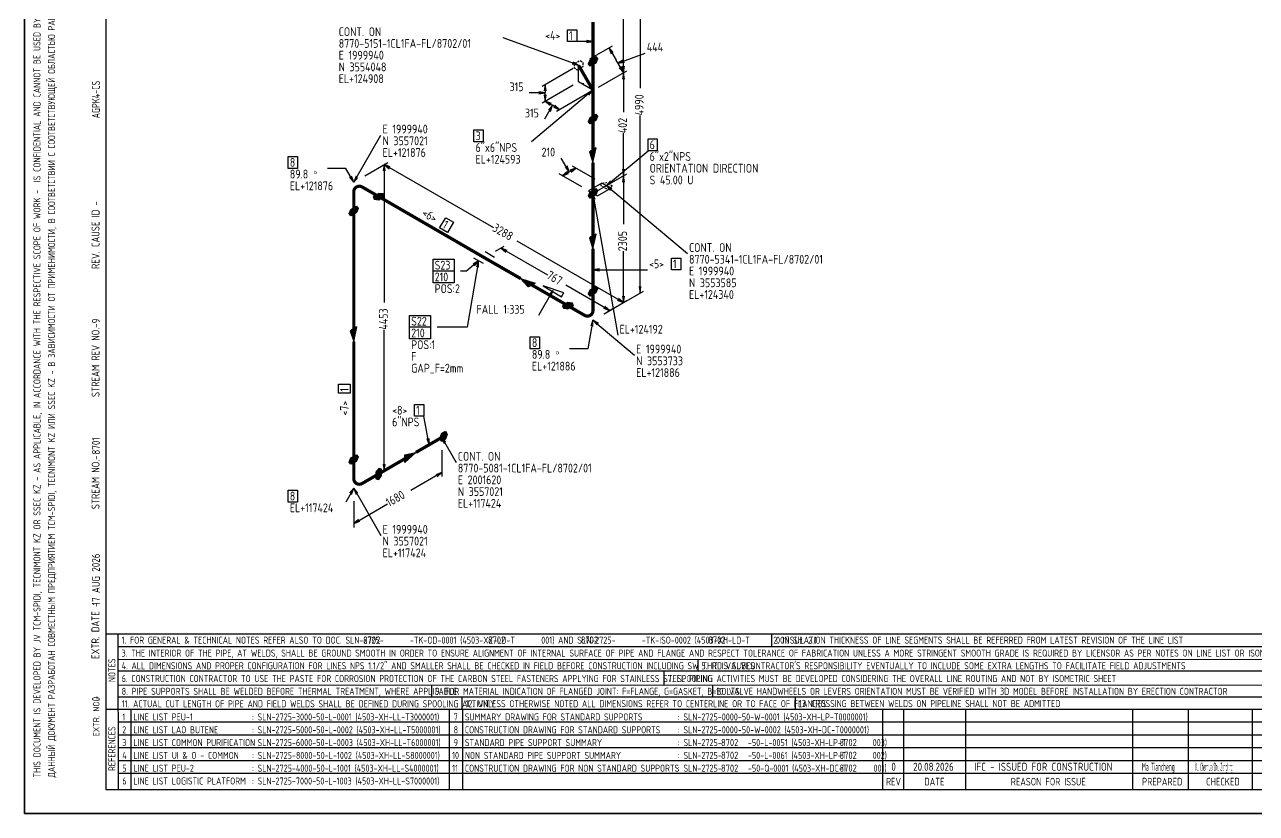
# Model space of a CAD drawing. Extents: x 0 to 594, y 0 to 420.
# Drawn here: x 0 to 384.7, y 0 to 246.3 of the extents above; entities that cross this region are included whole.
import ezdxf

# ---------------------------------------------------------------- set-up
doc = ezdxf.new("R2010")
doc.units = 0
doc.header["$MEASUREMENT"] = 0
doc.linetypes.add('BORDER_2012_SLN$0$8001.Solid', pattern=[0])
doc.linetypes.add('GT100', pattern=[1, 0.666667, -0.333333])
for name, color, linetype, lineweight in [('BORDER_2012_SLN$0$BG_01', 7, 'BORDER_2012_SLN$0$8001.Solid', 25), ('BORDER_2012_SLN$0$BG_02', 7, 'BORDER_2012_SLN$0$8001.Solid', 25), ('BORDER_2012_SLN$0$BG_Level_1', 7, 'BORDER_2012_SLN$0$8001.Solid', 25), ('BORDER_2012_SLN$0$Level_1', 7, 'BORDER_2012_SLN$0$8001.Solid', 25), ('BORDER_2012_SLN$0$Level_18', 7, 'BORDER_2012_SLN$0$8001.Solid', 25)]:
    doc.layers.add(name, color=color, linetype=linetype, lineweight=lineweight)
doc.layers.add('GT_1', color=7, linetype='Continuous')
doc.styles.add('BORDER_2012_SLN$0$GOST type A', font='GOST type A')
doc.styles.add('HTX1', font='')
doc.styles.get('HTX1').set_extended_font_data('GOST type A')

# ---------------------------------------------------------------- blocks, each defined once
blk = doc.blocks.new('BORDER_2012_SLN')
at = {"layer": 'BORDER_2012_SLN$0$BG_Level_1', "color": 7, "lineweight": -3}
for p, q in [((402.7, 56), (25.4, 56)), ((29.11, 56), (29.22, 7.5)), ((233.25, 56), (233.24, 52)), ((402.7, 52), (29.1, 52)), ((402.7, 47.99), (29.16, 48.01)), ((210.22, 48), (210.22, 44.42)), ((402.7, 44.41), (29.17, 44.42)), ((199.61, 44.42), (199.61, 40.02)), ((402.7, 39.96), (29.15, 40.07)), ((127.1, 40.04), (127.1, 36.23)), ((214.87, 40.02), (214.87, 36.23)), ((136.5, 36.23), (136.5, 32.43)), ((240.64, 36.23), (240.64, 32.43)), ((33.22, 32.43), (33.22, 7.59)), ((132.63, 32.43), (132.63, 7.6)), ((136.8, 32.43), (136.8, 7.59))]:
    blk.add_line(p, q, dxfattribs=at)
at = {"layer": 'BORDER_2012_SLN$0$Level_1', "color": 7, "lineweight": -3}
for p, q in [((25.4, 412.5), (25.4, 7.5)), ((402.7, 36.23), (29.15, 36.23)), ((402.7, 32.43), (25.4, 32.43)), ((267.9, 32.43), (267.91, 7.5)), ((274.59, 7.5), (274.59, 32.43)), ((293.91, 7.5), (293.91, 32.43)), ((346.11, 7.5), (346.11, 32.43)), ((363.55, 7.5), (363.55, 32.43)), ((383.52, 7.5), (383.52, 32.43)), ((402.7, 28.43), (29.17, 28.43)), ((402.7, 24.43), (29.18, 24.43)), ((402.7, 20.43), (29.19, 20.43)), ((402.7, 16.43), (29.2, 16.43)), ((402.7, 12.43), (29.2, 12.43)), ((25.4, 7.5), (588.6, 7.5))]:
    blk.add_line(p, q, dxfattribs=at)
at = {"layer": 'BORDER_2012_SLN$0$Level_18', "color": 7, "lineweight": -3, "flags": 128}
blk.add_lwpolyline([(0, 0), (0, 420), (594, 420), (594, 0)], close=True, dxfattribs=at)
at = {"color": 7, "char_height": 2.2, "attachment_point": 1, "style": 'BORDER_2012_SLN$0$GOST type A'}
for s, insert in [('{\\l\\fGOST type A|b0|i0;\\T1;1}', (30.5, 31.2)), ('{\\l\\fGOST type A|b0|i0;\\T1;: SLN-2725-3000-50-L-0001 (4503-XH-LL-T3000001)}', (71, 31.2)), ('{\\l\\fGOST type A|b0|i0;\\T1;7}', (134, 31.2)), ('{\\l\\fGOST type A|b0|i0;\\T1;SUMMARY DRAWING FOR STANDARD SUPPORTS}', (137.5, 31.2)), ('{\\l\\fGOST type A|b0|i0;\\T1;: SLN-2725-0000-50-W-0001 (4503-XH-LP-T0000001)}', (204, 31.2)), ('{\\l\\fGOST type A|b0|i0;\\T1;2}', (30.5, 27.2)), ('{\\l\\fGOST type A|b0|i0;\\T1;LINE LIST LAO BUTENE}', (34, 27.2)), ('{\\l\\fGOST type A|b0|i0;\\T1;: SLN-2725-5000-50-L-0002 (4503-XH-LL-T5000001)}', (71, 27.2)), ('{\\l\\fGOST type A|b0|i0;\\T1;8}', (134, 27.2)), ('{\\l\\fGOST type A|b0|i0;\\T1;CONSTRUCTION DRAWING FOR STANDARD SUPPORTS}', (137.5, 27.2)), ('{\\l\\fGOST type A|b0|i0;\\T1;: SLN-2725-0000-50-W-0002 (4503-XH-DC-T0000001)}', (204, 27.2)), ('{\\l\\fGOST type A|b0|i0;\\T1;3}', (30.5, 23.2)), ('{\\l\\fGOST type A|b0|i0;\\T1;LINE LIST COMMON PURIFICATION}', (34, 23.2)), ('{\\l\\fGOST type A|b0|i0;\\T1;: SLN-2725-6000-50-L-0003 (4503-XH-LL-T6000001)}', (71, 23.2)), ('{\\l\\fGOST type A|b0|i0;\\T1;9}', (134, 23.2)), ('{\\C256;STANDARD PIPE SUPPORT SUMMARY}', (137.5, 23.2)), ('{\\fGOST type A|b0|i0|c0|p34;: SLN-2725-       -50-L-0051 (4503-XH-LP-T       003)}', (204, 23.2)), ('{\\l\\fGOST type A|b0|i0;\\T1;: SLN-2725-8000-50-L-1002 (4503-XH-LL-S8000001)}', (71, 19.2)), ('{\\fGOST type A|b0|i0|c0|p34;: SLN-2725-       -50-L-0061 (4503-XH-LP-T       002)}', (204, 19.2)), ('{\\l\\fGOST type A|b0|i0;\\T1;4}', (30.5, 19.2)), ('{\\l\\fGOST type A|b0|i0;\\T1;LINE LIST UI & O - COMMON}', (34, 19.2)), ('{\\l\\fGOST type A|b0|i0;\\T1;: SLN-2725-4000-50-L-1001 (4503-XH-LL-S4000001)}', (71, 15.2)), ('{\\l\\fGOST type A|b0|i0;\\T1;10}', (133.5, 19.2)), ('{\\l\\fGOST type A|b0|i0;\\T1;NON STANDARD PIPE SUPPORT SUMMARY}', (137.5, 19.2)), ('{\\fGOST type A|b0|i0|c0|p34;: SLN-2725-       -50-Q-0001 (4503-XH-DC-T       001)}', (204, 15.2)), ('{\\l\\fGOST type A|b0|i0;\\T1;5}', (30.5, 15.2)), ('{\\l\\fGOST type A|b0|i0;\\T1;LINE LIST PEU-2}', (34, 15.2)), ('{\\l\\fGOST type A|b0|i0;\\T1;11}', (133.5, 15.2)), ('{\\C256;CONSTRUCTION DRAWING FOR NON STANDARD SUPPORTS}', (137.5, 15.2)), ('{\\l\\fGOST type A|b0|i0;\\T1;6}', (30.5, 11.2)), ('{\\l\\fGOST type A|b0|i0;\\T1;LINE LIST LOGISTIC PLATFORM}', (34, 11.2)), ('{\\l\\fGOST type A|b0|i0;\\T1;: SLN-2725-7000-50-L-1003 (4503-XH-LL-S7000001)}', (71, 11.2))]:
    blk.add_mtext(s, dxfattribs=dict(at, insert=insert))
at = {"layer": 'BORDER_2012_SLN$0$BG_01', "color": 7, "attachment_point": 1, "rotation": 90, "style": 'BORDER_2012_SLN$0$GOST type A'}
for s, insert, char_height in [('{\\fGOST type A|b0|i0|c134|p34;\\W1.01;ДАННЫЙ ДОКУМЕНТ РАЗРАБОТАН СОВМЕСТНЫМ ПРЕДПРИЯТИЕМ \\fGOST type A|b0|i0|c0|p34;TCM-SPIDI, TECNIMONT KZ \\fGOST type A|b0|i0|c134|p34;ИЛИ \\fGOST type A|b0|i0|c0|p34;SSEC KZ - \\fGOST type A|b0|i0|c134|p34;В ЗАВИСИМОСТИ ОТ ПРИМЕНИМОСТИ\\fGOST type A|b0|i0|c0|p34;, \\fGOST type A|b0|i0|c134|p34;В СООТВЕТСТВИИ С СООТВЕТСТВУЮЩЕЙ ОБЛАСТЬЮ РАБОТ\\fGOST type A|b0|i0|c0|p34;. \\fGOST type A|b0|i0|c134|p34;ЯВЛЯЕТСЯ КОНФИДЕНЦИАЛЬНЫМ И НЕ МОЖЕТ БЫТЬ ИСПОЛЬЗОВАН ДРУГИМИ ЛИЦАМИ ДЛЯ КАКИХ\\fGOST type A|b0|i0|c0|p34;-\\fGOST type A|b0|i0|c134|p34;ЛИБО ЦЕЛЕЙ\\fGOST type A|b0|i0|c0|p34;, \\fGOST type A|b0|i0|c134|p34;КРОМЕ ПРОЕКТА \\fGOST type A|b0|i0|c0|p34;SILLENO.}', (7.3, 11.21), 2.2), ('{\\l\\fGOST type A|b0|i0;\\T1;EXTR. DATE -}', (20.86, 48.18), 2.5), ('{\\l\\fGOST type A|b0|i0;\\T1;EXTR. NO.-}', (21.36, 24.02), 2)]:
    blk.add_mtext(s, dxfattribs=dict(at, insert=insert, char_height=char_height))
at = {"layer": 'BORDER_2012_SLN$0$BG_01', "color": 7, "insert": (2.76, 11.2), "char_height": 2.2, "attachment_point": 1, "rotation": 90, "line_spacing_factor": 1.090909, "style": 'BORDER_2012_SLN$0$GOST type A'}
blk.add_mtext('{\\fGOST type A|b0|i0|c0|p34;\\W1.01;THIS DOCUMENT IS DEVELOPED BY JV TCM-SPIDI, TECNIMONT KZ OR SSEC KZ - AS APPLICABLE, IN ACCORDANCE WITH THE RESPECTIVE SCOPE OF WORK -  IS CONFIDENTIAL AND CANNOT BE USED BY OTHERS FOR ANY PURPOSE OTHER THAN THE SILLENO PROJECT}', dxfattribs=at)
at = {"layer": 'BORDER_2012_SLN$0$BG_02', "color": 7, "char_height": 2.5, "attachment_point": 1, "rotation": 90, "style": 'BORDER_2012_SLN$0$GOST type A'}
for s, insert in [('{\\l\\fGOST type A|b0|i0;\\T1;REV. CAUSE ID - }', (20.9, 170)), ('{\\l\\fGOST type A|b0|i0;\\T1;STREAM REV NO.-}', (20.9, 130)), ('{\\l\\fGOST type A|b0|i0;\\T1;STREAM NO.-}', (20.9, 95))]:
    blk.add_mtext(s, dxfattribs=dict(at, insert=insert))
at = {"layer": 'BORDER_2012_SLN$0$BG_Level_1', "color": 7, "attachment_point": 1, "style": 'BORDER_2012_SLN$0$GOST type A'}
for s, insert, char_height in [('{\\fGOST type A|b0|i0|c0|p34;\\C256; 1. FOR GENERAL & TECHNICAL NOTES REFER ALSO TO DOC. SLN-2725-       -TK-OD-0001 (4503-XZ-LD-T       001) AND SLN-2725-       -TK-ISO-0002 (4503-XH-LD-T       001) SH. 2.1}', (29.11, 55.19), 2.2), ('{\\fGOST type A|b0|i0|c0|p34;\\C256;2. INSULATION THICKNESS OF LINE SEGMENTS SHALL BE REFERRED FROM LATEST REVISION OF THE LINE LIST}', (233.84, 55.19), 2.2), ('{\\fGOST type A|b0|i0|c0|p34;\\C256; 3. THE INTERIOR OF THE PIPE, AT WELDS, SHALL BE GROUND SMOOTH IN ORDER TO ENSURE ALIGNMENT OF INTERNAL SURFACE OF PIPE AND FLANGE AND RESPECT TOLERANCE OF FABRICATION UNLESS A MORE STRINGENT SMOOTH GRADE IS REQUIRED BY LICENSOR AS PER NOTES ON LINE LIST OR ISOMETRIC}', (29.12, 51.15), 2.2), ('{\\fGOST type A|b0|i0|c0|p34;\\C256; 4. ALL DIMENSIONS AND PROPER CONFIGURATION FOR LINES NPS 1.1/2" AND SMALLER SHALL BE CHECKED IN FIELD BEFORE CONSTRUCTION INCLUDING SW THRD VALVES}', (29.13, 47.2), 2.2), ("{\\C256; 5. IT IS SUBCONTRACTOR'S RESPONSIBILITY EVENTUALLY TO INCLUDE SOME EXTRA LENGTHS TO FACILITATE FIELD ADJUSTMENTS}", (210.22, 47.2), 2.2), ('{\\C256; 6. CONSTRUCTION CONTRACTOR TO USE THE PASTE FOR CORROSION PROTECTION OF THE CARBON STEEL FASTENERS APPLYING FOR STAINLESS STEEL PIPING}', (29.14, 43.2), 2.2), ('{\\C256; 7. SPOOLING ACTIVITIES MUST BE DEVELOPED CONSIDERING THE OVERALL LINE ROUTING AND NOT BY ISOMETRIC SHEET}', (199.61, 43.2), 2.2), ('{\\C256; 8. PIPE SUPPORTS SHALL BE WELDED BEFORE THERMAL TREATMENT, WHERE APPLICABLE}', (29.15, 39.2), 2.2), ('{\\C256; 9. FOR MATERIAL INDICATION OF FLANGED JOINT: F=FLANGE, G=GASKET, B=BOLTS}', (127.1, 39.2), 2.2), ('{\\C256; 10. VALVE HANDWHEELS OR LEVERS ORIENTATION MUST BE VERIFIED WITH 3D MODEL BEFORE INSTALLATION BY ERECTION CONTRACTOR}', (214.87, 39.2), 2.2), ('{\\C256; 11. ACTUAL CUT LENGTH OF PIPE AND FIELD WELDS SHALL BE DEFINED DURING SPOOLING ACTIVITY}', (29.16, 35.32), 2.2), ('{\\C256; 12. UNLESS OTHERWISE NOTED ALL DIMENSIONS REFER TO CENTERLINE OR TO FACE OF FLANGES}', (136.5, 35.35), 2.2), ('{\\C256; 13. CROSSING BETWEEN WELDS ON PIPELINE SHALL NOT BE ADMITTED}', (240.64, 35.38), 2.2), ('{\\l\\fGOST type A|b0|i0;\\T1;LINE LIST PEU-1}', (34, 31.2), 2.2), ('{\\l\\fGOST type A|b0|i0;\\T1;REV}', (269, 11.1), 2.4), ('{\\l\\fGOST type A|b0|i0;\\T1;DATE}', (281, 11.1), 2.4), ('{\\l\\fGOST type A|b0|i0;\\T1;REASON FOR ISSUE}', (308, 11.1), 2.4), ('{\\l\\fGOST type A|b0|i0;\\T1;PREPARED}', (349, 11.1), 2.4), ('{\\l\\fGOST type A|b0|i0;\\T1;CHECKED}', (369, 11.1), 2.4)]:
    blk.add_mtext(s, dxfattribs=dict(at, insert=insert, char_height=char_height))
at = {"layer": 'BORDER_2012_SLN$0$BG_Level_1', "color": 7, "char_height": 2.2, "attachment_point": 1, "rotation": 90, "style": 'BORDER_2012_SLN$0$GOST type A'}
for s, insert in [('{\\l\\fGOST type A|b0|i0;\\T1;NOTES}', (26.15, 40.99)), ('{\\l\\fGOST type A|b0|i0;\\T1;REFERENCES}', (26.15, 13.23))]:
    blk.add_mtext(s, dxfattribs=dict(at, insert=insert))

msp = doc.modelspace()

# ---------------------------------------------------------------- linework, layer by layer
at = {"layer": 'GT_1', "flags": 128}
for points in [[(0, 0), (594, 0), (594, 420), (0, 420), (0, 0)], [(192.2, 280.9), (192.2, 226.4)], [(187, 231.3), (187, 250.8)], [(169.6, 244.7), (172.5, 244.7), (172.5, 241), (169.6, 241), (169.6, 244.7)], [(173, 233.6), (149.5, 242.2)], [(177.5, 241), (172.5, 241)], [(175.5, 240.7), (177.5, 241), (175.5, 241.3)], [(176.5, 235.6), (183.6, 239.7)], [(183.8, 237.6), (182.5, 239.1), (183.2, 237.2)], [(182.5, 239.1), (184.8, 235.2)], [(176.6, 233.3), (176.1, 234), (176.6, 235.3), (178.4, 236.3), (178.9, 235.6), (178.4, 234.3), (176.6, 233.3)], [(176.408, 234.8), (178.592, 234.8)], [(176.485, 235), (178.669, 235)], [(176.562, 235.2), (178.746, 235.2)], [(176.78, 235.4), (178.823, 235.4)], [(177.14, 235.6), (178.9, 235.6)], [(177.5, 235.8), (178.757, 235.8)], [(177.86, 236), (178.614, 236)], [(187, 231.3), (184.8, 235.2)], [(185.3, 234.3), (193.8, 237.4)], [(187, 235.3), (185.3, 234.3), (187.3, 234.6)], [(171.3, 232.6), (161.6, 227)], [(171, 234), (173, 233.6), (171.3, 234.6)], [(173, 228.4), (173, 233.6)], [(176.1, 234), (177.86, 234)], [(176.177, 234.2), (178.22, 234.2)], [(176.243, 233.8), (177.5, 233.8)], [(176.254, 234.4), (178.438, 234.4)], [(176.331, 234.6), (178.515, 234.6)], [(176.386, 233.6), (177.14, 233.6)], [(179.2, 226.8), (188.1, 231.9)], [(179.2, 226.8), (188.1, 231.9)], [(179.2, 226.8), (188.1, 231.9)], [(185.7, 232.8), (187, 231.3), (186.3, 233.2)], [(186.7, 233.3), (187, 231.3), (187.3, 233.3)], [(187.3, 229.3), (187, 231.3), (186.7, 229.3)], [(187, 231.3), (187, 219)], [(171.3, 227.4), (161.6, 221.8)], [(171.3, 227.4), (161.6, 221.8)], [(162.9, 225.6), (162.6, 227.6), (162.3, 225.6)], [(162.6, 227.6), (162.6, 225)], [(177.5, 225.8), (173, 228.4)], [(174.5, 227.5), (174.5, 228)], [(162.6, 225), (157.6, 225)], [(177.5, 225.8), (158.3, 209.7)], [(160.6, 224.7), (162.6, 225), (160.6, 225.3)], [(162.3, 224.4), (162.6, 222.4), (162.9, 224.4)], [(162.6, 222.4), (162.6, 225)], [(175.8, 224.8), (166.1, 219.2)], [(176.2, 224.3), (177.5, 225.8), (175.8, 224.8)], [(164.9, 221.1), (162.4, 216.8)], [(164.5, 221.7), (162.6, 222.4), (164.1, 221.1)], [(162.6, 222.4), (164.9, 221.1)], [(164.2, 219.2), (164.9, 221.1), (163.6, 219.6)], [(167.1, 219.8), (164.9, 221.1)], [(165.2, 220.5), (167.1, 219.8), (165.6, 221.1)], [(176.6, 215.3), (176.1, 216), (176.6, 217.3), (178.4, 218.3), (178.9, 217.6), (178.4, 216.3), (176.6, 215.3)], [(176.1, 216), (177.86, 216)], [(176.177, 216.2), (178.22, 216.2)], [(176.243, 215.8), (177.5, 215.8)], [(176.254, 216.4), (178.438, 216.4)], [(176.331, 216.6), (178.515, 216.6)], [(176.386, 215.6), (177.14, 215.6)], [(176.408, 216.8), (178.592, 216.8)], [(176.485, 217), (178.669, 217)], [(176.562, 217.2), (178.746, 217.2)], [(176.78, 217.4), (178.823, 217.4)], [(177.14, 217.6), (178.9, 217.6)], [(177.5, 217.8), (178.757, 217.8)], [(177.86, 218), (178.614, 218)], [(192.2, 162.5), (192.2, 217.9)], [(102.8, 197.1), (111.3, 211.8)], [(140.3, 213.4), (143.2, 213.4), (143.2, 209.7), (140.3, 209.7), (140.3, 213.4)], [(187, 199.1), (187, 212.4)], [(177.5, 207.2), (176.4, 206.6), (177.5, 203.2), (178.5, 207.8), (176.5, 206.6), (177.5, 203.6), (178.4, 207.7), (176.7, 206.7), (177.5, 204), (178.3, 207.6), (176.8, 206.8), (177.5, 204.4), (178.1, 207.6), (176.9, 206.9), (177.5, 204.8), (178, 207.5), (177.1, 207), (177.5, 205.2), (177.8, 207.4), (177.2, 207), (177.5, 205.5), (177.7, 207.3), (177.4, 207.1), (177.5, 205.9), (177.6, 207.2), (177.5, 207.2), (177.5, 203.2)], [(194.7, 210.6), (197.6, 210.6), (197.6, 206.9), (194.7, 206.9), (194.7, 210.6)], [(82.3, 205.1), (85.2, 205.1), (85.2, 201.4), (82.3, 201.4), (82.3, 205.1)], [(170.1, 200.3), (167.6, 204.6)], [(181.7, 196), (194.7, 206.9)], [(102.8, 197.1), (100.3, 201.4), (94.6, 201.4)], [(106.3, 199.1), (113.4, 203.2)], [(106.3, 199.1), (113.4, 203.2)], [(112.6, 200.6), (112.3, 202.6), (112, 200.6)], [(114.2, 201.9), (112.3, 202.6), (113.8, 201.3)], [(112.3, 202.6), (146.4, 182.9)], [(112.3, 202.6), (112.3, 159.5)], [(169.5, 200.4), (168, 199.1), (169.9, 199.8)], [(168, 199.1), (170.1, 200.3)], [(168.8, 201.8), (170.1, 200.3), (169.4, 202.2)], [(172.2, 201.5), (170.1, 200.3)], [(170.7, 200.2), (172.2, 201.5), (170.3, 200.8)], [(178.2, 198), (171.1, 202.1)], [(186.7, 201.1), (187, 199.1), (187.3, 201.1)], [(101.5, 198.6), (102.8, 197.1), (102.1, 199)], [(103.5, 199), (102.8, 197.1), (104.1, 198.6)], [(174, 195.6), (166.9, 199.7)], [(177.5, 193.6), (178.9, 192.8), (183.1, 195.2), (180.3, 196.8), (176.1, 194.4), (177.5, 193.6)], [(179.2, 194.6), (188.1, 199.7)], [(181, 195.6), (188.1, 199.7)], [(183, 197.5), (181.7, 196), (183.4, 197)], [(187.3, 197.1), (187, 199.1), (186.7, 197.1)], [(187, 199.1), (187, 184)], [(108.9, 192.6), (109.2, 191.8), (110.6, 191.6), (112.3, 192.6), (112, 193.4), (110.6, 193.6), (108.9, 192.6)], [(108.9, 192.6), (112.3, 192.6)], [(108.975, 192.4), (111.96, 192.4)], [(109.24, 192.8), (112.225, 192.8)], [(109.58, 193), (112.15, 193)], [(109.92, 193.2), (112.075, 193.2)], [(110.26, 193.4), (112, 193.4)], [(176.6, 192.1), (176.1, 192.8), (176.6, 194.1), (178.4, 195.1), (178.9, 194.4), (178.4, 193.1), (176.6, 192.1)], [(176.1, 192.8), (177.86, 192.8)], [(176.177, 193), (178.22, 193)], [(176.243, 192.6), (177.5, 192.6)], [(176.254, 193.2), (178.438, 193.2)], [(176.331, 193.4), (178.515, 193.4)], [(176.386, 192.4), (177.14, 192.4)], [(176.408, 193.6), (178.592, 193.6)], [(176.485, 193.8), (178.669, 193.8)], [(176.562, 194), (178.746, 194)], [(176.78, 194.2), (178.823, 194.2)], [(177.14, 194.4), (178.9, 194.4)], [(177.5, 194.6), (178.757, 194.6)], [(178.2, 191.7), (177.5, 193.6), (177.5, 191.6)], [(177.5, 193.6), (185.3, 149.3)], [(177.86, 194.8), (178.614, 194.8)], [(183.4, 195), (181.7, 196), (183, 194.5)], [(181.7, 196), (207, 174.8)], [(101.9, 186.6), (101.4, 187.3), (101.9, 188.6), (103.7, 189.6), (104.2, 188.9), (103.7, 187.6), (101.9, 186.6)], [(101.9, 188.6), (104.085, 188.6)], [(102.26, 188.8), (104.162, 188.8)], [(102.62, 189), (104.129, 189)], [(102.98, 189.2), (103.986, 189.2)], [(103.34, 189.4), (103.843, 189.4)], [(109.05, 192.2), (111.62, 192.2)], [(109.125, 192), (111.28, 192)], [(109.2, 191.8), (110.94, 191.8)], [(101.438, 187.4), (103.34, 187.4)], [(101.471, 187.2), (102.98, 187.2)], [(101.515, 187.6), (103.7, 187.6)], [(101.592, 187.8), (103.777, 187.8)], [(101.614, 187), (102.62, 187)], [(101.669, 188), (103.854, 188)], [(101.746, 188.2), (103.931, 188.2)], [(101.757, 186.8), (102.26, 186.8)], [(101.823, 188.4), (104.008, 188.4)], [(131.5, 186), (133.9, 184.6), (132.1, 181.4), (129.6, 182.8), (131.5, 186)], [(177.5, 180.3), (176.4, 179.7), (177.5, 176.3), (178.5, 180.9), (176.5, 179.7), (177.5, 176.7), (178.4, 180.8), (176.7, 179.8), (177.5, 177.1), (178.3, 180.7), (176.8, 179.9), (177.5, 177.5), (178.1, 180.7), (176.9, 180), (177.5, 177.9), (178, 180.6), (177.1, 180.1), (177.5, 178.3), (177.8, 180.5), (177.2, 180.1), (177.5, 178.6), (177.7, 180.4), (177.4, 180.2), (177.5, 179), (177.6, 180.3), (177.5, 180.3), (177.5, 176.3)], [(147.1, 175.5), (149.8, 177.1)], [(187, 159.5), (153.8, 178.7)], [(143.3, 171.7), (140.3, 173.4)], [(143.3, 171.7), (140.3, 173.4)], [(143.8, 175.4), (146.8, 173.7)], [(143.8, 175.4), (146.8, 173.7)], [(150.7, 175.8), (148.8, 176.5), (150.3, 175.2)], [(148.8, 176.5), (163.3, 168.2)], [(187, 159.5), (187, 175.5)], [(202, 173.4), (204.9, 173.4), (204.9, 169.7), (202, 169.7), (202, 173.4)], [(127.6, 173), (134.2, 173), (134.2, 169.3), (127.6, 169.3), (127.6, 173)], [(127.6, 169.4), (134.2, 169.4), (134.2, 165.7), (127.6, 165.7), (127.6, 169.4)], [(141.8, 172.5), (138.2, 151.8), (128.8, 151.8)], [(141.8, 172.5), (138, 169.3), (136.1, 169.3)], [(140.5, 171), (141.8, 172.5), (140.1, 171.5)], [(141.8, 170.5), (141.8, 172.5), (141.1, 170.6)], [(179.5, 170), (177.5, 169.7), (179.5, 169.4)], [(177.5, 169.7), (194.5, 169.7)], [(158.4, 165), (157.3, 164.4), (154.9, 167), (159.4, 165.6), (157.4, 164.4), (155.3, 166.8), (159.3, 165.5), (157.6, 164.5), (155.6, 166.6), (159.2, 165.4), (157.7, 164.6), (156, 166.4), (159, 165.4), (157.8, 164.7), (156.3, 166.2), (158.9, 165.3), (158, 164.8), (156.6, 166), (158.7, 165.2), (158.1, 164.8), (156.9, 165.9), (158.6, 165.1), (158.3, 164.9), (157.3, 165.7), (158.5, 165), (158.4, 165), (154.9, 167)], [(165, 163.3), (160.5, 155.5)], [(161.9, 164.7), (167.7, 161.3), (168.4, 162.5), (161.9, 164.7)], [(164.3, 161.4), (165, 163.3), (163.7, 161.8)], [(182.7, 157), (169, 164.9)], [(176.6, 161.5), (176.1, 162.2), (176.6, 163.5), (178.4, 164.5), (178.9, 163.8), (178.4, 162.5), (176.6, 161.5)], [(176.1, 162.2), (177.86, 162.2)], [(176.177, 162.4), (178.22, 162.4)], [(176.243, 162), (177.5, 162)], [(176.254, 162.6), (178.438, 162.6)], [(176.331, 162.8), (178.515, 162.8)], [(176.386, 161.8), (177.14, 161.8)], [(176.408, 163), (178.592, 163)], [(176.485, 163.2), (178.669, 163.2)], [(176.562, 163.4), (178.746, 163.4)], [(176.78, 163.6), (178.823, 163.6)], [(177.14, 163.8), (178.9, 163.8)], [(177.5, 164), (178.757, 164)], [(177.86, 164.2), (178.614, 164.2)], [(181, 156), (193.3, 163.1)], [(191.9, 164.5), (192.2, 162.5), (192.5, 164.5)], [(168, 158.5), (168.3, 157.7), (169.7, 157.5), (171.4, 158.5), (171.1, 159.3), (169.7, 159.5), (168, 158.5)], [(168.038, 158.4), (171.23, 158.4)], [(168.113, 158.2), (170.89, 158.2)], [(168.17, 158.6), (171.363, 158.6)], [(168.188, 158), (170.55, 158)], [(168.263, 157.8), (170.21, 157.8)], [(168.51, 158.8), (171.288, 158.8)], [(168.85, 159), (171.213, 159)], [(169.19, 159.2), (171.138, 159.2)], [(169.53, 159.4), (170.4, 159.4)], [(180.8, 157.7), (182.7, 157), (181.2, 158.3)], [(181, 156), (188.1, 160.1)], [(181, 156), (188.1, 160.1)], [(185.1, 160.2), (187, 159.5), (185.5, 160.8)], [(186.7, 161.5), (187, 159.5), (187.3, 161.5)], [(120.2, 155.5), (126.8, 155.5), (126.8, 151.8), (120.2, 151.8), (120.2, 155.5)], [(169, 157.6), (169.87, 157.6)], [(177.5, 154), (175.9, 145.1), (170.2, 145.1)], [(177.5, 152), (177.5, 154), (176.8, 152.1)], [(179.2, 153), (177.5, 154), (178.8, 152.5)], [(177.5, 154), (190.5, 143.1)], [(181, 156), (183.7, 157.6)], [(102.8, 151.3), (101.7, 150.7), (102.8, 147.3), (103.8, 151.9), (101.8, 150.7), (102.8, 147.7), (103.7, 151.8), (102, 150.8), (102.8, 148.1), (103.6, 151.7), (102.1, 150.9), (102.8, 148.5), (103.4, 151.7), (102.2, 151), (102.8, 148.9), (103.3, 151.6), (102.4, 151.1), (102.8, 149.3), (103.1, 151.5), (102.5, 151.1), (102.8, 149.6), (103, 151.4), (102.7, 151.2), (102.8, 150), (102.9, 151.3), (102.8, 151.3), (102.8, 147.3)], [(112.3, 107), (112.3, 151)], [(120.2, 151.9), (126.8, 151.9), (126.8, 148.2), (120.2, 148.2), (120.2, 151.9)], [(157.9, 148.8), (160.8, 148.8), (160.8, 145.1), (157.9, 145.1), (157.9, 148.8)], [(98, 131.2), (98, 134), (101.7, 134), (101.7, 131.2), (98, 131.2)], [(121.8, 127.7), (124.7, 127.7), (124.7, 124), (121.8, 124), (121.8, 127.7)], [(126.3, 115.1), (124.7, 124)], [(130.3, 118.7), (131.4, 119.3), (132, 118.4), (131.4, 116.8), (130.3, 116.1), (129.7, 117.1), (130.3, 118.7)], [(125.6, 117), (126.3, 115.1), (126.3, 117.1)], [(129.738, 117.2), (131.55, 117.2)], [(129.76, 117), (131.475, 117)], [(129.813, 117.4), (131.625, 117.4)], [(129.88, 116.8), (131.4, 116.8)], [(129.888, 117.6), (131.7, 117.6)], [(129.963, 117.8), (131.775, 117.8)], [(130, 116.6), (131.086, 116.6)], [(130.038, 118), (131.85, 118)], [(130.113, 118.2), (131.925, 118.2)], [(130.12, 116.4), (130.771, 116.4)], [(130.188, 118.4), (132, 118.4)], [(130.263, 118.6), (131.867, 118.6)], [(131.6, 115.9), (130.3, 117.4), (131, 115.5)], [(130.3, 117.4), (134.8, 109.6)], [(130.483, 118.8), (131.733, 118.8)], [(130.85, 119), (131.6, 119)], [(101.9, 109), (101.4, 109.7), (101.9, 111), (103.7, 112), (104.2, 111.3), (103.7, 110), (101.9, 109)], [(102.98, 111.6), (103.986, 111.6)], [(103.34, 111.8), (103.843, 111.8)], [(118.7, 110.7), (118.7, 112), (122.2, 112.7), (118.7, 109.6), (118.7, 111.8), (121.8, 112.5), (118.7, 109.7), (118.7, 111.7), (121.5, 112.3), (118.7, 109.8), (118.7, 111.5), (121.1, 112.1), (118.7, 110), (118.7, 111.3), (120.8, 111.9), (118.7, 110.1), (118.7, 111.2), (120.5, 111.7), (118.7, 110.3), (118.7, 111), (120.2, 111.6), (118.7, 110.5), (118.7, 110.9), (119.8, 111.4), (118.7, 110.6), (118.7, 110.7), (122.2, 112.7)], [(130.3, 113.4), (130.3, 105.2)], [(101.438, 109.8), (103.34, 109.8)], [(101.471, 109.6), (102.98, 109.6)], [(101.515, 110), (103.7, 110)], [(101.592, 110.2), (103.777, 110.2)], [(101.614, 109.4), (102.62, 109.4)], [(101.669, 110.4), (103.854, 110.4)], [(101.746, 110.6), (103.931, 110.6)], [(101.757, 109.2), (102.26, 109.2)], [(101.823, 110.8), (104.008, 110.8)], [(101.9, 111), (104.085, 111)], [(102.26, 111.2), (104.162, 111.2)], [(102.62, 111.4), (104.129, 111.4)], [(112, 109), (112.3, 107), (112.6, 109)], [(106.3, 103.5), (113.4, 107.6)], [(111.5, 107.5), (110.6, 107.7), (109.7, 106.5), (109.7, 104.5), (110.6, 104.3), (111.5, 105.5), (111.5, 107.5)], [(109.7, 106.4), (111.5, 106.4)], [(109.7, 106.2), (111.5, 106.2)], [(109.7, 106), (111.5, 106)], [(109.7, 105.8), (111.5, 105.8)], [(109.7, 105.6), (111.5, 105.6)], [(109.7, 105.4), (111.425, 105.4)], [(109.7, 105.2), (111.275, 105.2)], [(109.7, 105), (111.125, 105)], [(109.7, 104.8), (110.975, 104.8)], [(109.7, 104.6), (110.825, 104.6)], [(109.775, 106.6), (111.5, 106.6)], [(109.925, 106.8), (111.5, 106.8)], [(110.075, 107), (111.5, 107)], [(110.15, 104.4), (110.675, 104.4)], [(110.225, 107.2), (111.5, 107.2)], [(110.375, 107.4), (111.5, 107.4)], [(110.525, 107.6), (111.05, 107.6)], [(130.3, 106.4), (120.6, 100.8)], [(128.8, 105.1), (130.3, 106.4), (128.4, 105.7)], [(82.3, 100.9), (85.2, 100.9), (85.2, 97.2), (82.3, 97.2), (82.3, 100.9)], [(102.8, 101.5), (100.3, 97.2)], [(102.1, 99.6), (102.8, 101.5), (101.5, 100)], [(104.1, 100), (102.8, 101.5), (103.5, 99.6)], [(102.8, 101.5), (111.3, 86.8)], [(102.8, 97.5), (102.8, 89.3)], [(102.8, 90.5), (113.3, 96.6)], [(104.3, 91.8), (102.8, 90.5), (104.7, 91.2)]]:
    msp.add_lwpolyline(points, dxfattribs=at)
at = {"layer": 'GT_1', "const_width": 1, "flags": 128}
for points in [[(177.5, 247.1), (177.5, 234.8)], [(177.5, 234.8), (177.5, 225.8)], [(177.5, 225.8), (173, 233.6)], [(177.5, 225.8), (177.5, 216.8)], [(177.5, 216.8), (177.5, 207.2)], [(177.5, 203.2), (177.5, 193.6)], [(102.8, 194.1), (102.8, 188.1)], [(110.6, 192.6), (105.4, 195.6)], [(143.6, 173.5), (110.6, 192.6)], [(177.5, 193.6), (177.5, 180.3)], [(102.8, 188.1), (102.8, 151.3)], [(154.9, 167), (143.6, 173.5)], [(177.5, 176.3), (177.5, 163)], [(169.7, 158.5), (158.4, 165)], [(177.5, 163), (177.5, 157)], [(174.9, 155.5), (169.7, 158.5)], [(102.8, 147.3), (102.8, 110.5)], [(122.2, 112.7), (130.3, 117.4)], [(102.8, 110.5), (102.8, 104.5)], [(110.6, 106), (118.7, 110.7)], [(105.4, 103), (110.6, 106)]]:
    msp.add_lwpolyline(points, dxfattribs=at)
at = {"layer": 'GT_1', "linetype": 'GT100', "flags": 128}
for points in [[(171.6, 234), (171.6, 232.8), (172.6, 232.2), (174.4, 233.2), (174.4, 234.4), (173.4, 235), (171.6, 234)], [(183.4, 196), (183.1, 195.2), (181.7, 195), (180, 196), (180.3, 196.8), (181.7, 197), (183.4, 196)]]:
    msp.add_lwpolyline(points, dxfattribs=at)
at = {"layer": 'GT_1', "const_width": 1, "flags": 128}
for points in [[(105.4, 195.6, 0.577127), (102.8, 194.1)], [(177.5, 157, -0.577557), (174.9, 155.5)], [(102.8, 104.5, 0.577571), (105.4, 103)]]:
    msp.add_lwpolyline(points, format="xyb", dxfattribs=at)

# ---------------------------------------------------------------- block references
at = {"linetype": 'Continuous'}
msp.add_blockref('BORDER_2012_SLN', (0, 0), dxfattribs=at)

# ---------------------------------------------------------------- texts
at = {"linetype": 'Continuous', "style": 'HTX1', "width": 0.8}
msp.add_text('AGPK4-CS', height=2.5, rotation=89.99992, dxfattribs=at).set_placement((23.5, 217))
at = {"layer": 'GT_1', "style": 'HTX1'}
for s, height, width, p in [('CONT. ON', 2.75, 1.02, (98.086, 242.7)), ('<4>', 2.75, 1.02, (162.571, 241.5)), ('1', 2.75, 1.02, (170.051, 241.5)), ('8770-5151-1CL1FA-FL/8702/01', 2.75, 1.02, (98.086, 239.033)), ('444', 2.75, 1.02, (194.3, 237.9)), ('E 1999940', 2.75, 1.02, (98.086, 235.367)), ('N 3554048', 2.75, 1.02, (98.086, 231.7)), ('EL+124908', 2.75, 1.02, (98.086, 228.033)), ('315', 2.75, 1.02, (151.443, 225.5)), ('315', 2.75, 1.02, (156.243, 217.3)), ('E 1999940', 2.75, 1.02, (111.8, 212.3)), ('3', 2.75, 1.02, (140.829, 210.2)), ('N 3557021', 2.75, 1.02, (111.8, 208.633)), ('6"x6"NPS', 2.75, 1.02, (140.829, 206.533)), ('210', 2.75, 1.02, (161.443, 205.1)), ('6', 2.75, 1.02, (195.2, 207.4)), ('8', 2.75, 1.02, (82.829, 201.9)), ('EL+121876', 2.75, 1.02, (111.8, 204.967)), ('EL+124593', 2.75, 1.02, (140.829, 202.867)), ('6"x2"NPS', 2.75, 1.02, (195.2, 203.733)), ('89.8', 2.75, 1.02, (82.829, 198.233)), ('o', 1.375, 1.02, (90.309, 199.608)), ('ORIENTATION DIRECTION', 2.75, 1.02, (195.2, 200.067)), ('EL+121876', 2.75, 1.02, (82.829, 194.567)), ('S 45.00 U', 2.75, 1.02, (195.2, 196.4)), ('CONT. ON', 2.75, 1.02, (207.5, 175.3)), ('8770-5341-1CL1FA-FL/8702/01', 2.75, 1.02, (207.5, 171.633)), ('S23', 2.75, 1.02, (128.071, 169.8)), ('<5>', 2.75, 1.02, (195, 170.2)), ('1', 2.75, 1.02, (202.48, 170.2)), ('E 1999940', 2.75, 1.02, (207.5, 167.967)), ('210', 2.75, 1.02, (128.071, 166.133)), ('N 3553585', 2.75, 1.02, (207.5, 164.3)), ('POS:2', 2.75, 1.02, (128.071, 162.467)), ('EL+124340', 2.75, 1.02, (207.5, 160.633)), ('FALL 1:335', 2.75, 1.02, (141.143, 156)), ('S22', 2.75, 1.02, (120.729, 152.3)), ('210', 2.75, 1.02, (120.729, 148.633)), ('EL+124192', 2.75, 1.02, (185.8, 149.8)), ('POS:1', 2.75, 1.02, (120.729, 144.967)), ('8', 2.75, 1.02, (158.429, 145.6)), ('E 1999940', 2.75, 1.02, (191, 143.6)), ('F', 2.75, 1.02, (120.729, 141.3)), ('89.8', 2.75, 1.02, (158.429, 141.933)), ('o', 1.375, 1.02, (165.909, 143.308)), ('N 3553733', 2.75, 1.02, (191, 139.933)), ('GAP_F=2mm', 2.75, 1.02, (120.729, 137.633)), ('EL+121886', 2.75, 1.02, (158.429, 138.267)), ('EL+121886', 2.75, 1.02, (191, 136.267)), ('<8>', 2.75, 1.02, (114.771, 124.5)), ('1', 2.75, 1.02, (122.251, 124.5)), ('6"NPS', 2.75, 1.02, (114.771, 120.833)), ('CONT. ON', 2.75, 1.02, (135.3, 110.1)), ('8770-5081-1CL1FA-FL/8702/01', 2.75, 1.02, (135.3, 106.433)), ('E 2001620', 2.75, 1.02, (135.3, 102.767)), ('8', 2.75, 1.02, (82.829, 97.7)), ('N 3557021', 2.75, 1.02, (135.3, 99.1)), ('EL+117424', 2.75, 1.02, (82.829, 94.033)), ('EL+117424', 2.75, 1.02, (135.3, 95.433)), ('E 1999940', 2.75, 1.02, (111.8, 87.3)), ('N 3557021', 2.75, 1.02, (111.8, 83.633)), ('EL+117424', 2.75, 1.02, (111.8, 79.967)), ('8702', 2.25, 1.02, (105.7, 53)), ('8702', 2.25, 1.02, (144.7, 53)), ('8702', 2.25, 1.02, (173.7, 53)), ('8702', 2.25, 1.02, (213.5, 53)), ('8702', 2.25, 1.02, (217.5, 21)), ('8702', 2.25, 1.02, (254.5, 21)), ('8702', 2.25, 1.02, (217.5, 17)), ('8702', 2.25, 1.02, (254.5, 17)), ('0', 2.5, 1.02, (270.7, 13.3)), ('0', 2.5, 1.02, (270.7, 13.3)), ('0', 2.5, 1.02, (270.7, 13.3)), ('0', 2.5, 1.02, (270.7, 13.3)), ('0', 2.5, 1.02, (270.7, 13.3)), ('0', 2.5, 1.02, (270.7, 13.3)), ('0', 2.5, 1.02, (270.7, 13.3)), ('0', 2.5, 1.02, (270.7, 13.3)), ('0', 2.5, 1.02, (270.7, 13.3)), ('0', 2.5, 1.02, (270.7, 13.3)), ('0', 2.5, 1.02, (270.7, 13.3)), ('0', 2.5, 1.02, (270.7, 13.3)), ('0', 2.5, 1.02, (270.7, 13.3)), ('20.08.2026', 2.5, 1.02, (277.5, 13.3)), ('20.08.2026', 2.5, 1.02, (277.5, 13.3)), ('20.08.2026', 2.5, 1.02, (277.5, 13.3)), ('20.08.2026', 2.5, 1.02, (277.5, 13.3)), ('20.08.2026', 2.5, 1.02, (277.5, 13.3)), ('20.08.2026', 2.5, 1.02, (277.5, 13.3)), ('20.08.2026', 2.5, 1.02, (277.5, 13.3)), ('20.08.2026', 2.5, 1.02, (277.5, 13.3)), ('20.08.2026', 2.5, 1.02, (277.5, 13.3)), ('20.08.2026', 2.5, 1.02, (277.5, 13.3)), ('20.08.2026', 2.5, 1.02, (277.5, 13.3)), ('20.08.2026', 2.5, 1.02, (277.5, 13.3)), ('20.08.2026', 2.5, 1.02, (277.5, 13.3)), ('IFC - ISSUED FOR CONSTRUCTION', 2.5, 1.02, (296.6, 13.3)), ('IFC - ISSUED FOR CONSTRUCTION', 2.5, 1.02, (296.6, 13.3)), ('IFC - ISSUED FOR CONSTRUCTION', 2.5, 1.02, (296.6, 13.3)), ('IFC - ISSUED FOR CONSTRUCTION', 2.5, 1.02, (296.6, 13.3)), ('IFC - ISSUED FOR CONSTRUCTION', 2.5, 1.02, (296.6, 13.3)), ('IFC - ISSUED FOR CONSTRUCTION', 2.5, 1.02, (296.6, 13.3)), ('IFC - ISSUED FOR CONSTRUCTION', 2.5, 1.02, (296.6, 13.3)), ('IFC - ISSUED FOR CONSTRUCTION', 2.5, 1.02, (296.6, 13.3)), ('IFC - ISSUED FOR CONSTRUCTION', 2.5, 1.02, (296.6, 13.3)), ('IFC - ISSUED FOR CONSTRUCTION', 2.5, 1.02, (296.6, 13.3)), ('IFC - ISSUED FOR CONSTRUCTION', 2.5, 1.02, (296.6, 13.3)), ('IFC - ISSUED FOR CONSTRUCTION', 2.5, 1.02, (296.6, 13.3)), ('IFC - ISSUED FOR CONSTRUCTION', 2.5, 1.02, (296.6, 13.3)), ('Ma Tiancheng', 2.5, 0.5, (349, 13.3)), ('Ma Tiancheng', 2.5, 0.5, (349, 13.3)), ('Ma Tiancheng', 2.5, 0.5, (349, 13.3)), ('Ma Tiancheng', 2.5, 0.5, (349, 13.3)), ('Ma Tiancheng', 2.5, 0.5, (349, 13.3)), ('Ma Tiancheng', 2.5, 0.5, (349, 13.3)), ('Ma Tiancheng', 2.5, 0.5, (349, 13.3)), ('Ma Tiancheng', 2.5, 0.5, (349, 13.3)), ('Ma Tiancheng', 2.5, 0.5, (349, 13.3)), ('Ma Tiancheng', 2.5, 0.5, (349, 13.3)), ('Ma Tiancheng', 2.5, 0.5, (349, 13.3)), ('Ma Tiancheng', 2.5, 0.5, (349, 13.3)), ('Ma Tiancheng', 2.5, 0.5, (349, 13.3)), ('Xu Chenhua/Zhu Zengting', 2.5, 0.3, (365.5, 13.3)), ('Xu Chenhua/Zhu Zengting', 2.5, 0.3, (365.5, 13.3)), ('Xu Chenhua/Zhu Zengting', 2.5, 0.3, (365.5, 13.3)), ('Xu Chenhua/Zhu Zengting', 2.5, 0.3, (365.5, 13.3)), ('Xu Chenhua/Zhu Zengting', 2.5, 0.3, (365.5, 13.3)), ('Xu Chenhua/Zhu Zengting', 2.5, 0.3, (365.5, 13.3)), ('Xu Chenhua/Zhu Zengting', 2.5, 0.3, (365.5, 13.3)), ('Xu Chenhua/Zhu Zengting', 2.5, 0.3, (365.5, 13.3)), ('Xu Chenhua/Zhu Zengting', 2.5, 0.3, (365.5, 13.3)), ('Xu Chenhua/Zhu Zengting', 2.5, 0.3, (365.5, 13.3)), ('Xu Chenhua/Zhu Zengting', 2.5, 0.3, (365.5, 13.3)), ('Xu Chenhua/Zhu Zengting', 2.5, 0.3, (365.5, 13.3)), ('Xu Chenhua/Zhu Zengting', 2.5, 0.3, (365.5, 13.3)), ('8702', 2.25, 1.02, (217.5, 13)), ('8702', 2.25, 1.02, (254.5, 13))]:
    msp.add_text(s, height=height, dxfattribs=dict(at, width=width)).set_placement(p)
at = {"layer": 'GT_1', "style": 'HTX1', "width": 1.02}
for s, height, rotation, p in [('4990', 2.75, 90, (193.322, 217.929)), ('402', 2.75, 90, (188.126, 212.371)), ('<6>', 2.75, 330, (123.792, 186.699)), ('1', 2.75, 330, (130.27, 182.959)), ('3288', 2.75, 330, (145.86, 181.983)), ('2305', 2.75, 90, (188.126, 175.529)), ('767', 2.75, 330, (162.747, 167.212)), ('9', 2.5, 90, (23.5, 153)), ('4453', 2.75, 90, (113.426, 151.029)), ('1', 2.75, 90, (101.25, 131.666)), ('<7>', 2.75, 90, (101.25, 124.186)), ('8701', 2.5, 90, (23.5, 112)), ('1680', 2.75, 30, (113.834, 95.612)), ('17 AUG 2026', 2.5, 90, (23.5, 65)), ('0', 2.5, 90, (23.5, 35))]:
    msp.add_text(s, height=height, rotation=rotation, dxfattribs=at).set_placement(p)

doc.saveas('drawing.dxf')
